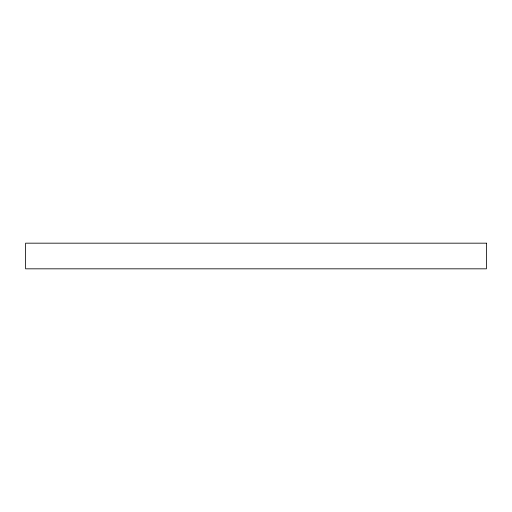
<?xml version="1.0" encoding="UTF-8"?>
<svg xmlns="http://www.w3.org/2000/svg" width="512" height="512" viewBox="0 0 512 512"><rect width="100%" height="100%" fill="white"/><g stroke="black" fill="none" stroke-linecap="round" stroke-linejoin="round"><path stroke-width="0.77" d="M486.4 243.174L25.6 243.174L25.6 268.826L486.4 268.826L486.4 243.174"/></g></svg>
